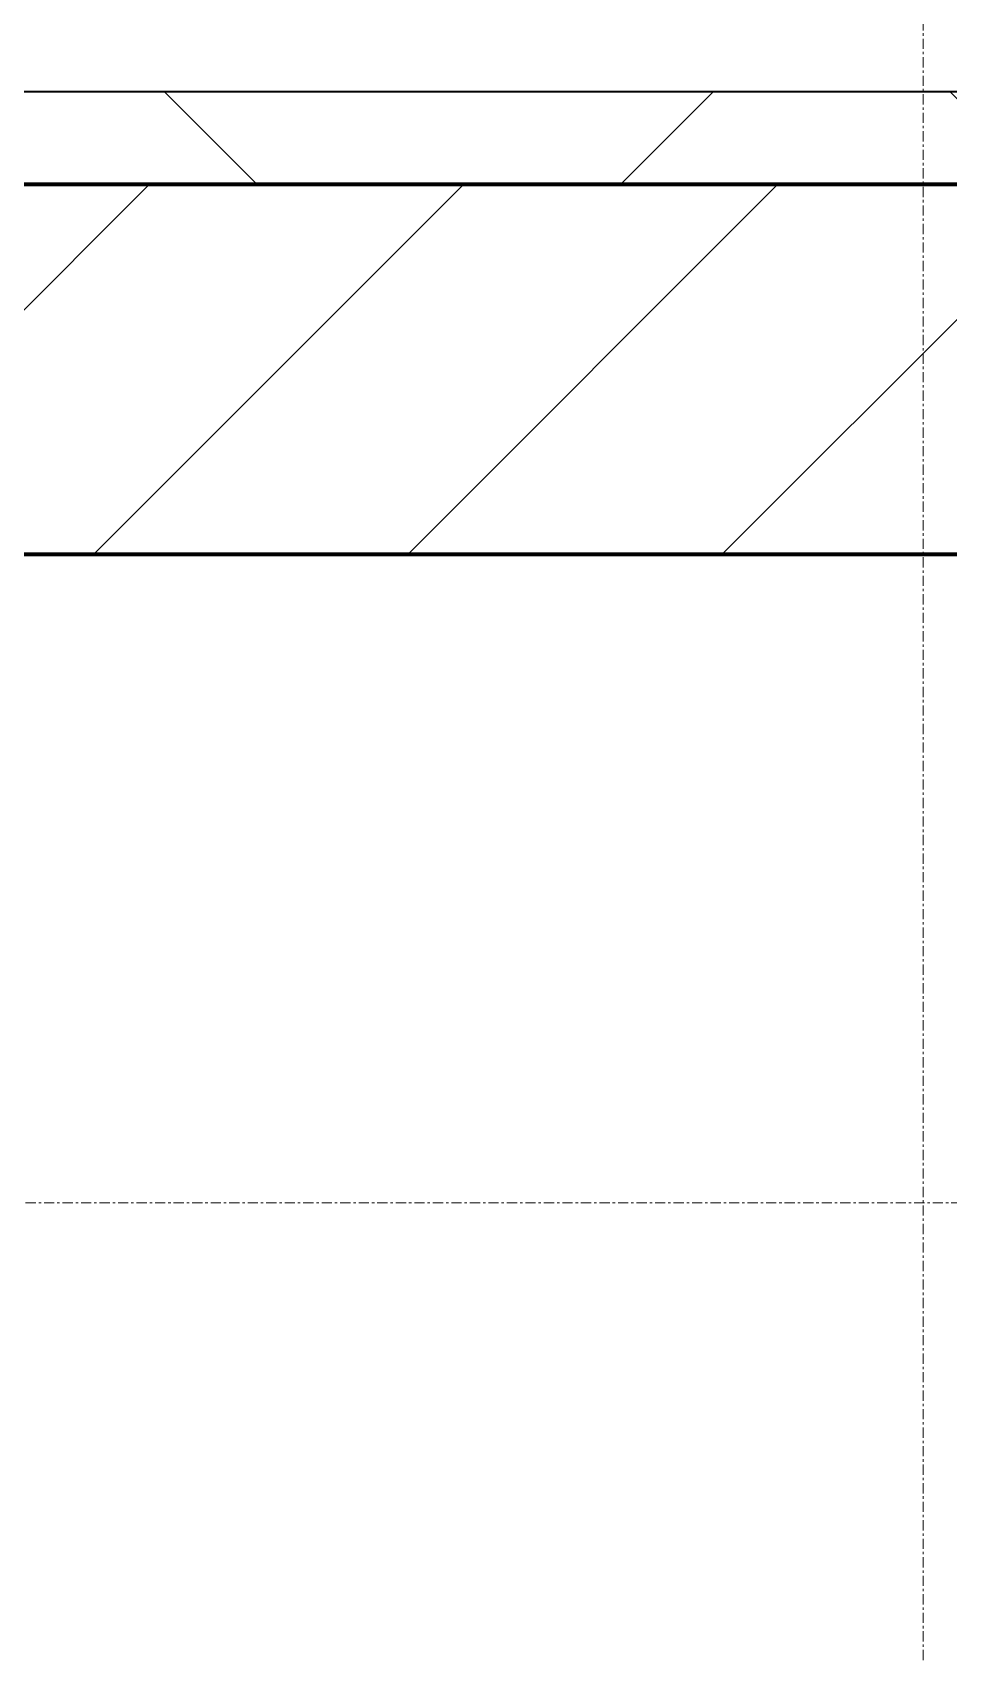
# Model space of a CAD drawing. Header units: millimetres. Extents: x -726012 to -647389, y -20772 to 18805.
# Drawn here: x -688163 to -687669, y 3336 to 4211 of the extents above; entities that cross this region are included whole.
import ezdxf
from ezdxf.xclip import XClip

# ---------------------------------------------------------------- set-up
doc = ezdxf.new("R2010")
doc.units = ezdxf.units.MM
doc.header["$XCLIPFRAME"] = 0
doc.linetypes.add('DPA_Grid _ Level 100', pattern=[10, 5.5, -1.6, 1.3, -1.6])
for name, color, linetype, lineweight in [('A-GLAZ-CURT', 2, 'Continuous', 9), ('A-WALL', 5, 'Continuous', 35), ('A-WALL-FNSH', 2, 'Continuous', 35), ('A-WALL-PATT', 1, 'Continuous', 35), ('S-GRID', 251, 'Continuous', 9)]:
    doc.layers.add(name, color=color, linetype=linetype, lineweight=lineweight)
doc.layers.add('A11_ALU.SOLID SHEET', color=2, linetype='Continuous')

# ---------------------------------------------------------------- blocks, each defined once
blk = doc.blocks.new('PPLS-PP19_Custom Tile Pattern - Custom Tile Pattern-V180-4233-01 ENLARGED MULTI-PURPOSE LEVEL - REFLECTED CEILING PLAN - SHEET 4')
at = {"layer": 'A-GLAZ-CURT'}
for p, q in [((-300, 0), (300, 0)), ((300, 0), (-300, 0)), ((195.99, 0), (213.31, 0)), ((213.31, 0), (195.99, 0)), ((230.06, 0), (300, 0)), ((-300, -50), (300, -50)), ((300, -50), (-300, -50))]:
    blk.add_line(p, q, dxfattribs=at)
for points, knots in [([(136.44, 0), (121.66, 0), (86.93, 0), (51.16, 0), (31.18, 0)], [-106.750556, -106.750556, -106.750556, -106.750556, -59.610984, 0, 0, 0, 0]), ([(36.29, 0), (37.77, 0), (48.82, 0), (64.79, 0), (95.91, 0), (124.45, 0), (132.42, 0), (134.6, 0)], [-314.598523, -314.598523, -314.598523, -314.598523, -305.899624, -287.17622, -249.500363, -194.761443, -152.241002, -152.241002, -152.241002, -152.241002]), ([(77.39, 0), (79.88, 0), (100.36, 0), (120.63, 0), (138.28, 0), (138.53, 0)], [-353.887844, -353.887844, -353.887844, -353.887844, -346.313304, -291.370682, -290.5735, -290.5735, -290.5735, -290.5735]), ([(145.74, 0), (144.25, 0), (133.59, 0), (111.91, 0), (86.96, 0), (77.39, 0)], [-468.328307, -468.328307, -468.328307, -468.328307, -458.593899, -401.860199, -367.570659, -367.570659, -367.570659, -367.570659]), ([(78.1, 0), (86.41, 0), (103.13, 0), (116.36, 0), (128.63, 0), (128.95, 0)], [-87.867769, -87.867769, -87.867769, -87.867769, -63.759246, -39.050993, -35.895543, -35.895543, -35.895543, -35.895543]), ([(94.4, 0), (94.4, 0), (94.64, 0), (99.11, 0), (108.97, 0), (120.79, 0), (139.94, 0), (163.31, 0), (185.23, 0), (193.62, 0), (194.69, 0), (194.79, 0)], [-2348.345796, -2348.345796, -2348.345796, -2348.345796, -2310.419338, -2233.599744, -2052.234781, -1843.028543, -1530.39897, -1095.004608, -529.74427, -295.064701, -265.121568, -265.121568, -265.121568, -265.121568]), ([(129.02, 0), (129.02, 0), (124.41, 0), (122.35, 0), (114.96, 0), (108.04, 0), (103.09, 0)], [-35.386604, -35.386604, -35.386604, -35.386604, -31.430235, -22.807238, -15.488593, 0, 0, 0, 0]), ([(145.74, 0), (144.44, 0), (140.51, 0), (134.04, 0), (126.24, 0), (118.6, 0), (114.23, 0), (111.98, 0), (105.66, 0), (105.23, 0), (105.23, 0)], [-9938.553053, -9938.553053, -9938.553053, -9938.553053, -9847.788484, -9677.714971, -9567.007022, -9453.21225, -9220.200448, -9012.77275, -8966.157302, -8929.495943, -8929.495943, -8929.495943, -8929.495943]), ([(128.58, 0), (128.8, 0), (130.16, 0), (136.64, 0), (142.52, 0), (145.25, 0)], [-633.326174, -633.326174, -633.326174, -633.326174, -627.736123, -618.981161, -611.078298, -611.078298, -611.078298, -611.078298]), ([(137.1, 0), (136, 0), (133.64, 0), (129.87, 0), (129.11, 0)], [-670.405967, -670.405967, -670.405967, -670.405967, -651.020627, -640.742133, -640.742133, -640.742133, -640.742133]), ([(145.75, 0), (148.68, 0), (154.58, 0), (161.24, 0), (162.19, 0), (162.75, 0)], [-610.599773, -610.599773, -610.599773, -610.599773, -602.094757, -592.980799, -581.414464, -581.414464, -581.414464, -581.414464]), ([(157.9, 0), (156.77, 0), (152.84, 0), (148.33, 0), (146.23, 0)], [-10292.955006, -10292.955006, -10292.955006, -10292.955006, -10098.273015, -9949.856506, -9949.856506, -9949.856506, -9949.856506]), ([(168.37, 0), (167.68, 0), (163.14, 0), (155.54, 0), (146.31, 0)], [-543.375029, -543.375029, -543.375029, -543.375029, -530.793311, -469.576156, -469.576156, -469.576156, -469.576156]), ([(193.8, 0), (193.33, 0), (190.11, 0), (183.13, 0), (171, 0), (161.95, 0), (161.28, 0), (158.35, 0), (157.85, 0), (157.77, 0)], [-11665.349007, -11665.349007, -11665.349007, -11665.349007, -11565.880756, -11105.624034, -10839.086983, -10768.332124, -10666.779182, -10580.760289, -10550.278881, -10550.278881, -10550.278881, -10550.278881]), ([(300, 0), (286.53, 0), (254.22, 0), (207.11, 0), (177.41, 0), (159.34, 0), (158.33, 0), (158.3, 0)], [-285.253232, -285.253232, -285.253232, -285.253232, -244.693688, -187.987675, -143.776725, -129.632772, -123.352749, -123.352749, -123.352749, -123.352749]), ([(159.07, 0), (159.13, 0), (160.84, 0), (165.21, 0), (174.15, 0), (185.98, 0), (208.82, 0), (219.42, 0), (230.06, 0)], [-115.643202, -115.643202, -115.643202, -115.643202, -114.681583, -87.660824, -65.295536, -41.623857, -24.459831, 0, 0, 0, 0]), ([(162.75, 0), (165.4, 0), (170.91, 0), (172.61, 0), (172.61, 0)], [-111.264224, -111.264224, -111.264224, -111.264224, -56.742688, -19.085662, -19.085662, -19.085662, -19.085662]), ([(247.1, 0), (246.76, 0), (245.04, 0), (238.34, 0), (226.56, 0), (221.1, 0), (200.27, 0), (182.99, 0), (174.27, 0), (169.67, 0), (168.99, 0)], [-9649.085549, -9649.085549, -9649.085549, -9649.085549, -9581.591397, -9406.094246, -9221.510254, -9016.44624, -8717.832359, -8253.978395, -8152.463617, -8069.855175, -8069.855175, -8069.855175, -8069.855175]), ([(215.22, 0), (214.62, 0), (210.55, 0), (203.98, 0), (187.54, 0), (175.3, 0), (169.49, 0)], [-203.825446, -203.825446, -203.825446, -203.825446, -198.527383, -184.406837, -162.427601, -142.916156, -142.916156, -142.916156, -142.916156]), ([(171.51, 0), (176.48, 0), (193.23, 0), (201.73, 0), (208.81, 0), (213.9, 0), (241.96, 0), (266.73, 0), (281.71, 0), (291.71, 0), (296.52, 0), (297.86, 0), (298.09, 0)], [-7971.819559, -7971.819559, -7971.819559, -7971.819559, -7784.112253, -7606.717214, -7289.299508, -7042.621073, -6582.165592, -6068.460911, -5766.029927, -5566.724884, -5280.360606, -5199.253518, -5199.253518, -5199.253518, -5199.253518]), ([(172.07, 0), (177.66, 0), (187.87, 0), (201.08, 0), (207.47, 0), (213.96, 0), (215.11, 0)], [-255.364076, -255.364076, -255.364076, -255.364076, -237.955587, -223.92608, -215.862851, -208.75215, -208.75215, -208.75215, -208.75215]), ([(300, 0), (288.22, 0), (262, 0), (230.43, 0), (219.94, 0), (219.02, 0)], [-12528.858583, -12528.858583, -12528.858583, -12528.858583, -11905.454923, -11162.864862, -10856.732305, -10856.732305, -10856.732305, -10856.732305]), ([(219.9, 0), (220.86, 0), (227.84, 0), (242.06, 0), (246.54, 0), (246.96, 0)], [-10670.940496, -10670.940496, -10670.940496, -10670.940496, -10511.382485, -9925.173265, -9834.877357, -9834.877357, -9834.877357, -9834.877357]), ([(284.76, 0), (284.76, 0), (285.09, 0), (287.47, 0), (293.59, 0), (297.76, 0), (300, 0)], [-4110.630118, -4110.630118, -4110.630118, -4110.630118, -4053.389046, -3959.664717, -3862.421465, -3746.95702, -3746.95702, -3746.95702, -3746.95702]), ([(297.38, 0), (295.84, 0), (291.62, 0), (285.38, 0), (284.87, 0)], [-4803.172655, -4803.172655, -4803.172655, -4803.172655, -4358.271401, -4143.037883, -4143.037883, -4143.037883, -4143.037883])]:
    blk.add_open_spline(points, degree=3, knots=knots, dxfattribs=at)
for points in [[(168.74, 0), (168.74, 0), (169.81, 0), (171.51, 0)], [(195.11, 0), (194.91, 0), (194.44, 0), (193.8, 0)]]:
    blk.add_open_spline(points, degree=3, dxfattribs=at)
blk = doc.blocks.new('PPLS-PP19_Custom Tile Pattern - Custom Tile Pattern-V181-4233-01 ENLARGED MULTI-PURPOSE LEVEL - REFLECTED CEILING PLAN - SHEET 4')
at = {"layer": 'A-GLAZ-CURT'}
for p, q in [((-300, 0), (300, 0)), ((300, 0), (-300, 0)), ((-293.07, 0), (-275.75, 0)), ((-275.75, 0), (-293.07, 0)), ((-222.32, 0), (-205, 0)), ((-205, 0), (-222.32, 0)), ((-300, -50), (300, -50)), ((300, -50), (-300, -50))]:
    blk.add_line(p, q, dxfattribs=at)
at = {"layer": 'A-GLAZ-CURT', "flags": 128}
for points in [[(-300, 0), (-291.56, 0), (-283.3, 0), (-275.2, 0), (-267.26, 0), (-259.45, 0), (-251.77, 0), (-244.2, 0), (-236.74, 0), (-229.36, 0), (-222.06, 0), (-214.83, 0), (-207.71, 0), (-200.76, 0), (-194.02, 0), (-187.54, 0), (-181.38, 0)], [(-125.17, 0), (-128.55, 0), (-134.16, 0), (-140.03, 0), (-145.5, 0), (-150.63, 0), (-155.53, 0), (-160.27, 0), (-164.95, 0), (-169.65, 0), (-174.47, 0), (-179.49, 0), (-184.81, 0), (-190.44, 0), (-196.37, 0), (-202.58, 0), (-209.04, 0), (-215.73, 0), (-222.63, 0), (-229.72, 0), (-236.97, 0), (-244.39, 0), (-251.96, 0), (-259.67, 0), (-267.51, 0), (-275.48, 0), (-283.55, 0), (-291.73, 0), (-300, 0)], [(-180.94, 0), (-175.58, 0), (-170.25, 0), (-165.64, 0), (-162.01, 0), (-159.53, 0), (-157.46, 0), (-154.52, 0), (-149.42, 0), (-141.84, 0), (-132.81, 0), (-126.08, 0)]]:
    blk.add_lwpolyline(points, dxfattribs=at)
at = {"layer": 'A-GLAZ-CURT'}
for points, knots in [([(-300, 0), (-284.65, 0), (-236.57, 0), (-174.61, 0), (-129.95, 0), (-110.8, 0), (-99.5, 0), (-91.46, 0)], [-5323.127839, -5323.127839, -5323.127839, -5323.127839, -4502.809032, -2700.551212, -1002.059161, -460.363443, 0, 0, 0, 0]), ([(-113.31, 0), (-120.07, 0), (-149.06, 0), (-202.69, 0), (-262.56, 0), (-294.48, 0), (-300, 0)], [-17798.428325, -17798.428325, -17798.428325, -17798.428325, -17136.203329, -15131.813646, -13729.592194, -13439.944408, -13439.944408, -13439.944408, -13439.944408]), ([(-180.93, 0), (-182.34, 0), (-189.39, 0), (-209.77, 0), (-232.01, 0), (-255.22, 0), (-262.59, 0), (-264.9, 0), (-265.4, 0)], [-1845.724147, -1845.724147, -1845.724147, -1845.724147, -1755.085331, -1400.429864, -858.079193, -543.655514, -208.940337, 0, 0, 0, 0]), ([(-258.6, 0), (-257.91, 0), (-254.26, 0), (-241.25, 0), (-225.99, 0), (-213.1, 0), (-200.2, 0), (-190.34, 0), (-183.44, 0), (-181.92, 0)], [-5722.54675, -5722.54675, -5722.54675, -5722.54675, -5657.471696, -5413.335975, -5017.494783, -4832.723979, -4666.091899, -4349.945572, -4263.105297, -4263.105297, -4263.105297, -4263.105297]), ([(-181.38, 0), (-186.68, 0), (-200.51, 0), (-216.65, 0), (-231.26, 0), (-233.46, 0), (-234, 0)], [-1707.279905, -1707.279905, -1707.279905, -1707.279905, -1422.553702, -978.033455, -846.069444, -682.911962, -682.911962, -682.911962, -682.911962]), ([(-233.49, 0), (-233.44, 0), (-232.38, 0), (-230.74, 0), (-225.3, 0), (-223.63, 0)], [-455.274641, -455.274641, -455.274641, -455.274641, -440.605512, -119.536984, 0, 0, 0, 0]), ([(-223.63, 0), (-219.39, 0), (-206.17, 0), (-191.98, 0), (-182.49, 0), (-180.96, 0)], [-5463.295695, -5463.295695, -5463.295695, -5463.295695, -5161.076232, -4739.070012, -4658.14729, -4658.14729, -4658.14729, -4658.14729]), ([(-133.82, 0), (-135.51, 0), (-137.8, 0), (-149.31, 0), (-162.01, 0), (-172.66, 0), (-180.05, 0), (-180.95, 0)], [-2731.647847, -2731.647847, -2731.647847, -2731.647847, -2418.507304, -2308.929706, -2113.765672, -1763.376603, -1715.02661, -1715.02661, -1715.02661, -1715.02661]), ([(-180.72, 0), (-177.14, 0), (-167.42, 0), (-152.12, 0), (-136.84, 0), (-127.33, 0), (-124.19, 0), (-123.43, 0), (-123.28, 0)], [-4653.918555, -4653.918555, -4653.918555, -4653.918555, -4465.409639, -4149.119819, -3839.893365, -3647.167523, -3488.92562, -3439.852845, -3439.852845, -3439.852845, -3439.852845]), ([(-137.88, 0), (-140.56, 0), (-147.66, 0), (-147.69, 0), (-158.72, 0), (-171.81, 0), (-177.63, 0), (-180.28, 0)], [-3187.727384, -3187.727384, -3187.727384, -3187.727384, -2919.378265, -2477.344047, -2237.412286, -2029.680487, -1859.507641, -1859.507641, -1859.507641, -1859.507641]), ([(-179.89, 0), (-175.9, 0), (-168.55, 0), (-158.7, 0), (-157.22, 0)], [-4224.698943, -4224.698943, -4224.698943, -4224.698943, -4000.813434, -3840.635403, -3840.635403, -3840.635403, -3840.635403]), ([(-152.35, 0), (-151.03, 0), (-147.71, 0), (-143.57, 0), (-138.62, 0)], [-3494.978217, -3494.978217, -3494.978217, -3494.978217, -3371.022232, -3227.460399, -3227.460399, -3227.460399, -3227.460399]), ([(-118.78, 0), (-121.86, 0), (-126.28, 0), (-136.96, 0), (-147.46, 0), (-150.03, 0), (-150.57, 0)], [-5938.474035, -5938.474035, -5938.474035, -5938.474035, -5700.061948, -5508.838257, -5298.784692, -5196.16478, -5196.16478, -5196.16478, -5196.16478]), ([(-150.34, 0), (-150.07, 0), (-147.75, 0), (-142.6, 0), (-127.95, 0), (-116.67, 0), (-112.63, 0)], [-4948.728362, -4948.728362, -4948.728362, -4948.728362, -4883.323924, -4440.880425, -4054.690705, -3841.843798, -3841.843798, -3841.843798, -3841.843798]), ([(-44.38, 0), (-46.99, 0), (-58.05, 0), (-78.2, 0), (-110.94, 0), (-130.52, 0), (-147.74, 0), (-149.07, 0)], [-8253.382896, -8253.382896, -8253.382896, -8253.382896, -8073.216054, -7508.296369, -7004.680444, -6449.282163, -6277.220794, -6277.220794, -6277.220794, -6277.220794]), ([(-148.23, 0), (-146.94, 0), (-140.15, 0), (-137.28, 0), (-133.93, 0), (-128.78, 0), (-126.5, 0)], [-6162.058746, -6162.058746, -6162.058746, -6162.058746, -6017.569127, -5560.701257, -5364.112219, -5231.017328, -5231.017328, -5231.017328, -5231.017328]), ([(-112.66, 0), (-117.34, 0), (-126.04, 0), (-139.03, 0), (-146.11, 0), (-146.95, 0)], [-1190.970275, -1190.970275, -1190.970275, -1190.970275, -945.742622, -741.901385, -489.130243, -489.130243, -489.130243, -489.130243]), ([(-146.69, 0), (-146.59, 0), (-145.49, 0), (-135.69, 0), (-128.29, 0), (-125.15, 0)], [-420.34245, -420.34245, -420.34245, -420.34245, -406.956646, -290.263673, 0, 0, 0, 0]), ([(-127.41, 0), (-131.63, 0), (-133.16, 0), (-134.09, 0), (-134.15, 0)], [-8540.990293, -8540.990293, -8540.990293, -8540.990293, -8266.114998, -8246.473386, -8246.473386, -8246.473386, -8246.473386]), ([(-134.15, 0), (-133.32, 0), (-130.31, 0), (-117.33, 0), (-92.04, 0), (-74.02, 0), (-62.74, 0), (-60.36, 0), (-59.97, 0)], [-7657.439573, -7657.439573, -7657.439573, -7657.439573, -7293.749979, -6839.55839, -6236.997189, -5713.340575, -5140.470607, -5006.787413, -5006.787413, -5006.787413, -5006.787413]), ([(-120.13, 0), (-120.14, 0), (-120.24, 0), (-121.3, 0), (-129.25, 0), (-133.82, 0)], [-2933.992132, -2933.992132, -2933.992132, -2933.992132, -2920.575025, -2840.280255, -2731.647847, -2731.647847, -2731.647847, -2731.647847]), ([(-113.43, 0), (-113.44, 0), (-113.96, 0), (-119.73, 0), (-125.43, 0), (-127.03, 0), (-127.41, 0)], [-328.499627, -328.499627, -328.499627, -328.499627, -282.672656, -98.539552, -24.539552, 0, 0, 0, 0]), ([(-126.5, 0), (-122.44, 0), (-117.54, 0), (-112.8, 0), (-112.62, 0)], [-5231.017328, -5231.017328, -5231.017328, -5231.017328, -4994.692869, -4985.211886, -4985.211886, -4985.211886, -4985.211886]), ([(-125.15, 0), (-124.93, 0), (-122.22, 0), (-117.3, 0), (-112.63, 0)], [-3362.7396, -3362.7396, -3362.7396, -3362.7396, -3342.215224, -3099.23882, -3099.23882, -3099.23882, -3099.23882]), ([(-122.08, 0), (-122.01, 0), (-121.69, 0), (-121.2, 0), (-120.88, 0)], [-3136.336417, -3136.336417, -3136.336417, -3136.336417, -3110.304437, -3035.164275, -3035.164275, -3035.164275, -3035.164275]), ([(-113.28, 0), (-113.4, 0), (-115.52, 0), (-117.28, 0), (-118.78, 0)], [-123.718209, -123.718209, -123.718209, -123.718209, -116.330425, 0, 0, 0, 0]), ([(-117.74, 0), (-117.19, 0), (-114.78, 0), (-113.43, 0), (-113.43, 0)], [-821.249067, -821.249067, -821.249067, -821.249067, -394.672656, -330.879064, -330.879064, -330.879064, -330.879064]), ([(-115.82, 0), (-114.96, 0), (-110.41, 0), (-96.78, 0), (-71.33, 0), (-42.53, 0), (-12.78, 0), (4.23, 0), (9.64, 0), (10.14, 0), (10.18, 0)], [-5724.064692, -5724.064692, -5724.064692, -5724.064692, -5430.283136, -5103.229623, -4799.173296, -4065.652676, -3589.737505, -3285.047089, -3066.359526, -3044.715262, -3044.715262, -3044.715262, -3044.715262]), ([(-45.04, 0), (-49.02, 0), (-57.93, 0), (-75.59, 0), (-94, 0), (-112.01, 0), (-114.94, 0), (-115.63, 0)], [-1705.040547, -1705.040547, -1705.040547, -1705.040547, -1466.981642, -1208.454564, -789.402658, -501.969187, -243.577221, -243.577221, -243.577221, -243.577221]), ([(-44.37, 0), (-45.64, 0), (-47.44, 0), (-60.59, 0), (-81.23, 0), (-99.14, 0), (-111, 0), (-112.67, 0)], [-1587.633346, -1587.633346, -1587.633346, -1587.633346, -1405.135169, -1060.00838, -740.068933, -229.489605, -135.231698, -135.231698, -135.231698, -135.231698]), ([(-72.93, 0), (-75.51, 0), (-86.71, 0), (-101.31, 0), (-112.62, 0)], [-19442.345229, -19442.345229, -19442.345229, -19442.345229, -18935.241197, -17821.266809, -17821.266809, -17821.266809, -17821.266809]), ([(-86.16, 0), (-91.37, 0), (-99.87, 0), (-109.13, 0), (-112.62, 0)], [-1681.3698, -1681.3698, -1681.3698, -1681.3698, -1374.161226, -1191.534725, -1191.534725, -1191.534725, -1191.534725]), ([(-112.43, 0), (-103.99, 0), (-86.45, 0), (-63.44, 0), (-54.4, 0), (-48.53, 0), (-30.79, 0), (-18.03, 0), (8.61, 0), (15.02, 0), (22.91, 0), (31, 0), (39.04, 0), (51.19, 0), (58.74, 0), (61.34, 0), (61.45, 0)], [-4981.921265, -4981.921265, -4981.921265, -4981.921265, -4542.524482, -4008.285538, -3689.699207, -3546.54457, -3315.260113, -2864.387349, -2439.246196, -2084.094819, -1956.422387, -1818.904206, -1645.594513, -1443.202566, -1228.752106, -1120.932285, -1120.932285, -1120.932285, -1120.932285]), ([(-112.25, 0), (-111.45, 0), (-103.23, 0), (-90.42, 0), (-75.26, 0), (-68.41, 0), (-65.12, 0), (-63.63, 0)], [-3835.264481, -3835.264481, -3835.264481, -3835.264481, -3793.097032, -3402.597032, -3144.956779, -3050.982048, -2969.237017, -2969.237017, -2969.237017, -2969.237017]), ([(-45.13, 0), (-48.73, 0), (-60.08, 0), (-85.2, 0), (-103.65, 0), (-111.27, 0), (-112.23, 0)], [-3449.24608, -3449.24608, -3449.24608, -3449.24608, -2842.901703, -2193.204658, -1433.981041, -1313.998507, -1313.998507, -1313.998507, -1313.998507]), ([(-111.67, 0), (-111.51, 0), (-108.04, 0), (-98.9, 0), (-85.29, 0), (-71.67, 0), (-65.93, 0), (-65.07, 0)], [-3082.5113, -3082.5113, -3082.5113, -3082.5113, -3074.362186, -2902.289527, -2605.247022, -2322.099534, -2241.8264, -2241.8264, -2241.8264, -2241.8264]), ([(-91.46, 0), (-90.09, 0), (-84.7, 0), (-77.43, 0), (-72.73, 0), (-72.64, 0), (-72.64, 0)], [-19832.387487, -19832.387487, -19832.387487, -19832.387487, -19753.885894, -19541.04734, -19478.625389, -19471.062469, -19471.062469, -19471.062469, -19471.062469]), ([(-63.96, 0), (-64.13, 0), (-72.5, 0), (-80.63, 0), (-86.16, 0)], [-2171.769325, -2171.769325, -2171.769325, -2171.769325, -2007.031671, -1681.3698, -1681.3698, -1681.3698, -1681.3698]), ([(-29.03, 0), (-33.97, 0), (-43.74, 0), (-56.37, 0), (-71.66, 0), (-77.83, 0), (-82.66, 0), (-83.28, 0), (-83.28, 0)], [-2680.714891, -2680.714891, -2680.714891, -2680.714891, -2413.671296, -2161.752162, -2006.592567, -1646.621388, -1424.436217, -1393.971743, -1393.971743, -1393.971743, -1393.971743]), ([(-83.28, 0), (-83.28, 0), (-82.91, 0), (-76.14, 0), (-62.97, 0), (-52.09, 0), (-45.42, 0), (-44.26, 0)], [-1393.4169, -1393.4169, -1393.4169, -1393.4169, -1353.722004, -1274.333717, -1073.56893, -651.549973, -556.887392, -556.887392, -556.887392, -556.887392]), ([(-66.39, 0), (-66.39, 0), (-63.63, 0), (-53.63, 0), (-34.42, 0), (-29.82, 0), (-29.19, 0)], [-2493.31794, -2493.31794, -2493.31794, -2493.31794, -2315.303971, -1809.437387, -963.711516, -666.19313, -666.19313, -666.19313, -666.19313]), ([(31.18, 0), (25.97, 0), (11.99, 0), (-16.92, 0), (-47.42, 0), (-65.77, 0), (-66.37, 0), (-66.38, 0)], [-4496.803627, -4496.803627, -4496.803627, -4496.803627, -4222.080604, -3745.412743, -2981.410125, -2542.574734, -2498.224237, -2498.224237, -2498.224237, -2498.224237]), ([(-63.63, 0), (-61.49, 0), (-57.39, 0), (-54.49, 0), (-45.2, 0), (-40.79, 0), (-40.46, 0), (-40.44, 0)], [-2969.237017, -2969.237017, -2969.237017, -2969.237017, -2851.217951, -2734.127174, -2474.780881, -2410.990208, -2350.645972, -2350.645972, -2350.645972, -2350.645972]), ([(-58.83, 0), (-58.37, 0), (-57.29, 0), (-54.23, 0), (-46.33, 0), (-42.62, 0), (-41.76, 0)], [-4859.52896, -4859.52896, -4859.52896, -4859.52896, -4680.891996, -4469.85053, -4321.566175, -4270.495146, -4270.495146, -4270.495146, -4270.495146]), ([(-51.83, 0), (-51.83, 0), (-51.78, 0), (-47.4, 0), (-46.59, 0), (-44.93, 0)], [-632.814994, -632.814994, -632.814994, -632.814994, -627.965721, -508.377888, -260.442412, -260.442412, -260.442412, -260.442412]), ([(76.63, 0), (74.8, 0), (67.65, 0), (53.52, 0), (37, 0), (24.07, 0), (12.82, 0), (-2.9, 0), (-20.62, 0), (-32.81, 0), (-44.85, 0), (-51.43, 0), (-51.79, 0)], [-3095.572228, -3095.572228, -3095.572228, -3095.572228, -2950.589685, -2634.532728, -2313.748533, -2106.613311, -1925.670641, -1617.263037, -1290.787923, -1039.307308, -819.71621, -644.910881, -644.910881, -644.910881, -644.910881]), ([(-26.75, 0), (-27.82, 0), (-33.82, 0), (-40.28, 0), (-44.29, 0)], [-8718.362214, -8718.362214, -8718.362214, -8718.362214, -8532.293389, -8255.415185, -8255.415185, -8255.415185, -8255.415185]), ([(9.32, 0), (9.08, 0), (7.65, 0), (2.57, 0), (-12.23, 0), (-25.64, 0), (-36.54, 0), (-43.07, 0), (-44.26, 0)], [-2922.926651, -2922.926651, -2922.926651, -2922.926651, -2882.788014, -2720.818881, -2518.50168, -2125.455881, -1792.521578, -1720.596359, -1720.596359, -1720.596359, -1720.596359]), ([(-36.62, 0), (-36.62, 0), (-40.35, 0), (-42.18, 0), (-44.02, 0), (-44.2, 0)], [-4069.478503, -4069.478503, -4069.478503, -4069.478503, -3858.647035, -3538.256648, -3504.167781, -3504.167781, -3504.167781, -3504.167781]), ([(-36.33, 0), (-36.43, 0), (-37.27, 0), (-41.53, 0), (-43.42, 0), (-43.92, 0)], [-1855.773136, -1855.773136, -1855.773136, -1855.773136, -1810.870157, -1672.078046, -1608.336718, -1608.336718, -1608.336718, -1608.336718]), ([(-43.5, 0), (-40.63, 0), (-35.97, 0), (-33.57, 0), (-29.94, 0), (-28.57, 0)], [-536.142978, -536.142978, -536.142978, -536.142978, -296.515819, -83.513472, 0, 0, 0, 0]), ([(-41.76, 0), (-39.9, 0), (-37.72, 0), (-36.92, 0), (-36.77, 0)], [-4270.495146, -4270.495146, -4270.495146, -4270.495146, -4161.040818, -4106.245333, -4106.245333, -4106.245333, -4106.245333]), ([(-36.78, 0), (-32.43, 0), (-19.22, 0), (8.83, 0), (43.36, 0), (70.92, 0), (82.12, 0), (83.66, 0)], [-6191.144455, -6191.144455, -6191.144455, -6191.144455, -5862.463379, -5340.621928, -4573.028122, -4094.177415, -3869.465285, -3869.465285, -3869.465285, -3869.465285]), ([(-36.29, 0), (-36.29, 0), (-34.66, 0), (-28.88, 0), (-26.95, 0), (-26.54, 0)], [-9150.272121, -9150.272121, -9150.272121, -9150.272121, -9057.163041, -8919.836787, -8834.607043, -8834.607043, -8834.607043, -8834.607043]), ([(30.82, 0), (29.27, 0), (20.14, 0), (3.54, 0), (-16.58, 0), (-34.76, 0), (-36.04, 0)], [-10462.034656, -10462.034656, -10462.034656, -10462.034656, -10363.088938, -9884.23066, -9424.652049, -9182.880979, -9182.880979, -9182.880979, -9182.880979]), ([(-33.34, 0), (-33.34, 0), (-32.93, 0), (-31.16, 0), (-30.52, 0)], [-2415.024266, -2415.024266, -2415.024266, -2415.024266, -2357.633367, -2323.618664, -2323.618664, -2323.618664, -2323.618664]), ([(70.61, 0), (66.16, 0), (55.8, 0), (39.61, 0), (24.74, 0), (2.64, 0), (-17.84, 0), (-30.57, 0), (-31.82, 0), (-32, 0)], [-4647.237329, -4647.237329, -4647.237329, -4647.237329, -4326.416877, -4098.545751, -3766.694881, -3333.063701, -2994.501669, -2698.150104, -2614.070998, -2614.070998, -2614.070998, -2614.070998]), ([(-30.76, 0), (-30.73, 0), (-29.99, 0), (-23.47, 0), (-15.75, 0), (-15.19, 0)], [-54176.191683, -54176.191683, -54176.191683, -54176.191683, -54157.274271, -53749.15266, -53717.791567, -53717.791567, -53717.791567, -53717.791567]), ([(-30.52, 0), (-27.11, 0), (-17.83, 0), (5.99, 0), (22.06, 0), (37.44, 0), (45.92, 0), (57.76, 0), (64.47, 0), (72.74, 0), (75.22, 0), (76.03, 0), (76.21, 0)], [-2323.618664, -2323.618664, -2323.618664, -2323.618664, -2142.497158, -1716.209403, -1206.526904, -1089.329421, -901.315459, -753.071572, -495.328968, -421.953223, -334.951786, -290.452333, -290.452333, -290.452333, -290.452333]), ([(-13, 0), (-14.35, 0), (-17.68, 0), (-25.97, 0), (-29.52, 0), (-30.21, 0)], [-55207.591944, -55207.591944, -55207.591944, -55207.591944, -54789.006179, -54461.685999, -54290.791712, -54290.791712, -54290.791712, -54290.791712]), ([(8.33, 0), (8.19, 0), (7.18, 0), (0.32, 0), (-13.89, 0), (-24.92, 0), (-29.03, 0)], [-3574.286521, -3574.286521, -3574.286521, -3574.286521, -3526.962355, -3285.499107, -2903.012179, -2680.714891, -2680.714891, -2680.714891, -2680.714891]), ([(-28.98, 0), (-28.66, 0), (-27.39, 0), (-24.45, 0), (-22.56, 0)], [-166.548282, -166.548282, -166.548282, -166.548282, -102.06493, 0, 0, 0, 0]), ([(-28.57, 0), (-26.93, 0), (-20.29, 0), (-11.45, 0), (2.08, 0), (13.15, 0), (21.06, 0), (24.22, 0), (24.56, 0)], [-5361.429781, -5361.429781, -5361.429781, -5361.429781, -5261.36855, -5050.479954, -4785.90057, -4596.498881, -4445.288762, -4393.128829, -4393.128829, -4393.128829, -4393.128829]), ([(-22.56, 0), (-20.27, 0), (-17.03, 0), (-11.36, 0), (-7.66, 0), (-6.6, 0), (-6.44, 0)], [-56468.192263, -56468.192263, -56468.192263, -56468.192263, -56344.022017, -56303.229861, -56166.290093, -56124.392176, -56124.392176, -56124.392176, -56124.392176]), ([(-15.19, 0), (-13.07, 0), (7.48, 0), (42.82, 0), (88.72, 0), (120.63, 0), (138.28, 0), (138.53, 0)], [-461.142613, -461.142613, -461.142613, -461.142613, -429.606584, -390.253598, -346.313304, -291.370682, -290.5735, -290.5735, -290.5735, -290.5735]), ([(-6.54, 0), (-6.73, 0), (-7.2, 0), (-7.6, 0), (-7.79, 0)], [-56009.792147, -56009.792147, -56009.792147, -56009.792147, -55949.290093, -55895.192118, -55895.192118, -55895.192118, -55895.192118]), ([(-2.63, 0), (-2.47, 0), (-1.22, 0), (4.92, 0), (15.79, 0), (22.16, 0), (24.17, 0)], [-226.825321, -226.825321, -226.825321, -226.825321, -220.269177, -206.416616, -198.214427, -188.257177, -188.257177, -188.257177, -188.257177]), ([(103.09, 0), (101.08, 0), (86.31, 0), (63.34, 0), (35.84, 0), (12, 0), (3.08, 0), (-1.67, 0), (-2.25, 0)], [-375.435014, -375.435014, -375.435014, -375.435014, -369.147452, -330.153101, -307.516438, -285.83788, -246.234814, -234.646884, -234.646884, -234.646884, -234.646884]), ([(24.32, 0), (23.99, 0), (20.79, 0), (15.48, 0), (10.8, 0), (9.63, 0)], [-4346.174808, -4346.174808, -4346.174808, -4346.174808, -4306.476363, -4080.000647, -3772.857994, -3772.857994, -3772.857994, -3772.857994])]:
    blk.add_open_spline(points, degree=3, knots=knots, dxfattribs=at)
for points in [[(-112.68, 0), (-115.07, 0), (-116.87, 0), (-117.56, 0)], [(-44.4, 0), (-42.62, 0), (-39.9, 0), (-36.78, 0)], [(-39.84, 0), (-39.08, 0), (-38.11, 0), (-37.36, 0)]]:
    blk.add_open_spline(points, degree=3, dxfattribs=at)
blk = doc.blocks.new('*U885')
at = {"layer": 'A-GLAZ-CURT'}
for name, p in [('PPLS-PP19_Custom Tile Pattern - Custom Tile Pattern-V180-4233-01 ENLARGED MULTI-PURPOSE LEVEL - REFLECTED CEILING PLAN - SHEET 4', (-12000, 11720.41)), ('PPLS-PP19_Custom Tile Pattern - Custom Tile Pattern-V181-4233-01 ENLARGED MULTI-PURPOSE LEVEL - REFLECTED CEILING PLAN - SHEET 4', (-11400, 11720.41))]:
    blk.add_blockref(name, p, dxfattribs=at)
blk = doc.blocks.new('*U1287')
blk.add_lwpolyline([(21173.36, -580), (28210, -580), (28210, -6849.96), (45954.15, -6849.96), (45954.15, 600), (82995.06, 600), (83086.47, 650), (90052, 650), (90392, 990), (103159.16, 990), (103159.16, 4990), (21173.36, 4990), (21173.36, 3485.45), (21203.36, 3485.45), (21203.36, 925.54), (21173.36, 925.54), (21173.36, -580)])
blk = doc.blocks.new('*U1069')
at = {"layer": 'S-GRID', "linetype": 'DPA_Grid _ Level 100'}
for p, q in [((-11400, -12746.5), (-11400, 25446.83)), ((24470.65, 11120.41), (-48391.93, 11120.41))]:
    blk.add_line(p, q, dxfattribs=at)

msp = doc.modelspace()

# ---------------------------------------------------------------- hatches: boundary and pattern name
at = {"layer": 'A-WALL-PATT', "lineweight": 9}
h = msp.add_hatch(dxfattribs=at)
h.set_pattern_fill('FP_3', color=256, style=0, pattern_type=2)
h.set_pattern_definition([(45, (0, 0), (-212.13203, 212.13203), []), (135, (0, 0), (-212.13203, -212.13203), [])])
h.paths.add_polyline_path([(-661708.03, 4129.02), (-661758.03, 4179.02), (-698678.22, 4179.02), (-698678.22, 4129.02), (-663127.46, 4129.02)])
h = msp.add_hatch(dxfattribs=at)
h.set_pattern_fill('FP_2', color=256, style=0, pattern_type=2)
h.set_pattern_definition([(45, (0, 0), (-84.852814, 84.852814), [])])
h.paths.add_polyline_path([(-661508.03, 3929.02), (-661708.03, 4129.02), (-698478.22, 4129.02), (-698478.22, 3929.02), (-661790.87, 3929.02)])

# ---------------------------------------------------------------- linework, layer by layer
at = {"layer": 'A-WALL', "color": 7, "lineweight": 70}
for p, q in [((-698478.22, 4129.02), (-661708.03, 4129.02)), ((-680392.37, 3929.02), (-698478.22, 3929.02))]:
    msp.add_line(p, q, dxfattribs=at)
at = {"layer": 'A-WALL-FNSH', "color": 250}
for p, q in [((-698678.22, 4179.02), (-661758.03, 4179.02)), ((-661708.03, 4129.02), (-698678.22, 4129.02))]:
    msp.add_line(p, q, dxfattribs=at)

# ---------------------------------------------------------------- block references
msp.add_blockref('*U885', (-676282.37, -7541.39))

# ---------------------------------------------------------------- next in the draw order: block references
at = {"layer": 'A11_ALU.SOLID SHEET'}
ref = msp.add_blockref('*U1287', (-744682.37, 3579.02), dxfattribs=at)
XClip(ref).set_block_clipping_path([(22516.8245944298, -23612.0000696909), (92487.8891097467, 7199.9972603897)])

# ---------------------------------------------------------------- next in the draw order: block references
msp.add_blockref('*U1069', (-676282.37, -7541.39))

doc.saveas('drawing.dxf')
